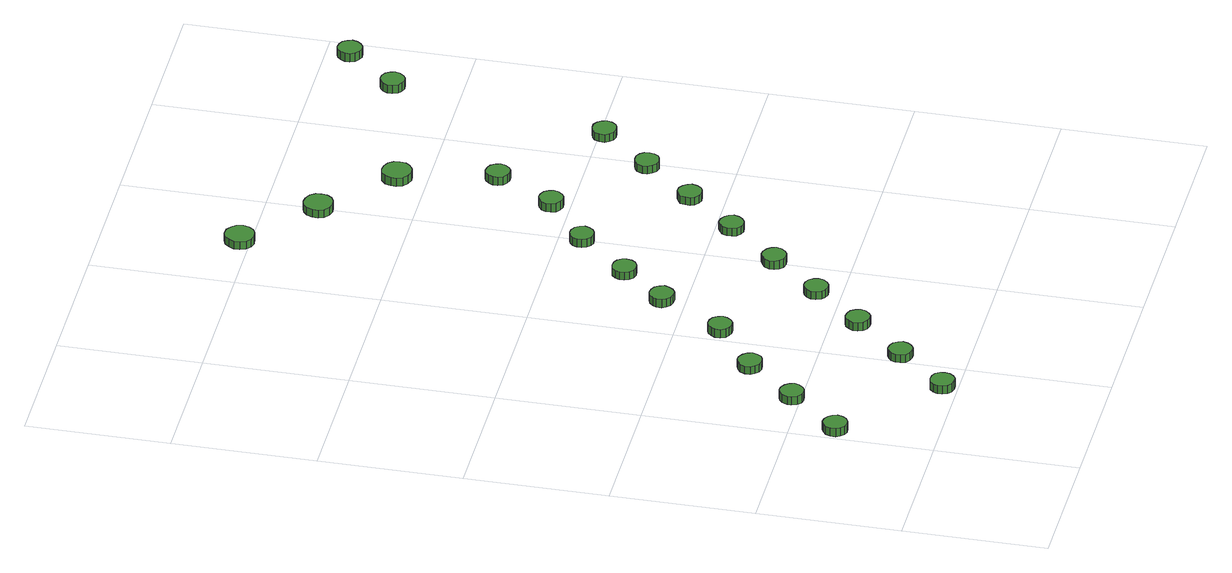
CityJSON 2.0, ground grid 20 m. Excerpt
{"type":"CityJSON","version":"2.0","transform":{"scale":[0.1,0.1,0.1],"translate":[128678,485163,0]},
"CityObjects":{
"tree1":{"type":"SolitaryVegetationObject","attributes":{"function":"something"},"geometry":[{"type":"MultiSurface","lod":"1","boundaries":[[[0,1,2,3,4,5,6,7,8,9,10,11,12,13,14]],[[15,16,17,18,19,20,21,22,23,24,25,26,27,28,29]],[[0,29,28,1]],[[1,28,27,2]],[[2,27,26,3]],[[3,26,25,4]],[[4,25,24,5]],[[5,24,23,6]],[[6,23,22,7]],[[7,22,21,8]],[[8,21,20,9]],[[9,20,19,10]],[[10,19,18,11]],[[11,18,17,12]],[[12,17,16,13]],[[13,16,15,14]],[[14,15,29,0]]]}]},
"tree2":{"type":"SolitaryVegetationObject","attributes":{"function":"something"},"geometry":[{"type":"MultiSurface","lod":"1","boundaries":[[[30,31,32,33,34,35,36,37,38,39,40,41,42,43,44]],[[45,46,47,48,49,50,51,52,53,54,55,56,57,58,59]],[[30,59,58,31]],[[31,58,57,32]],[[32,57,56,33]],[[33,56,55,34]],[[34,55,54,35]],[[35,54,53,36]],[[36,53,52,37]],[[37,52,51,38]],[[38,51,50,39]],[[39,50,49,40]],[[40,49,48,41]],[[41,48,47,42]],[[42,47,46,43]],[[43,46,45,44]],[[44,45,59,30]]]}]},
"tree3":{"type":"SolitaryVegetationObject","attributes":{"function":"something"},"geometry":[{"type":"MultiSurface","lod":"1","boundaries":[[[60,61,62,63,64,65,66,67,68,69,70,71,72,73,74]],[[75,76,77,78,79,80,81,82,83,84,85,86,87,88,89]],[[60,89,88,61]],[[61,88,87,62]],[[62,87,86,63]],[[63,86,85,64]],[[64,85,84,65]],[[65,84,83,66]],[[66,83,82,67]],[[67,82,81,68]],[[68,81,80,69]],[[69,80,79,70]],[[70,79,78,71]],[[71,78,77,72]],[[72,77,76,73]],[[73,76,75,74]],[[74,75,89,60]]]}]},
"tree4":{"type":"SolitaryVegetationObject","attributes":{"function":"something"},"geometry":[{"type":"MultiSurface","lod":"1","boundaries":[[[90,91,92,93,94,95,96,97,98,99,100,101,102,103,104]],[[105,106,107,108,109,110,111,112,113,114,115,116,117,118,119]],[[90,119,118,91]],[[91,118,117,92]],[[92,117,116,93]],[[93,116,115,94]],[[94,115,114,95]],[[95,114,113,96]],[[96,113,112,97]],[[97,112,111,98]],[[98,111,110,99]],[[99,110,109,100]],[[100,109,108,101]],[[101,108,107,102]],[[102,107,106,103]],[[103,106,105,104]],[[104,105,119,90]]]}]},
"tree5":{"type":"SolitaryVegetationObject","attributes":{"function":"something"},"geometry":[{"type":"MultiSurface","lod":"1","boundaries":[[[120,121,122,123,124,125,126,127,128,129,130,131,132,133,134]],[[135,136,137,138,139,140,141,142,143,144,145,146,147,148,149]],[[120,149,148,121]],[[121,148,147,122]],[[122,147,146,123]],[[123,146,145,124]],[[124,145,144,125]],[[125,144,143,126]],[[126,143,142,127]],[[127,142,141,128]],[[128,141,140,129]],[[129,140,139,130]],[[130,139,138,131]],[[131,138,137,132]],[[132,137,136,133]],[[133,136,135,134]],[[134,135,149,120]]]}]},
"tree6":{"type":"SolitaryVegetationObject","attributes":{"function":"something"},"geometry":[{"type":"MultiSurface","lod":"1","boundaries":[[[150,151,152,153,154,155,156,157,158,159,160,161,162,163,164]],[[165,166,167,168,169,170,171,172,173,174,175,176,177,178,179]],[[150,179,178,151]],[[151,178,177,152]],[[152,177,176,153]],[[153,176,175,154]],[[154,175,174,155]],[[155,174,173,156]],[[156,173,172,157]],[[157,172,171,158]],[[158,171,170,159]],[[159,170,169,160]],[[160,169,168,161]],[[161,168,167,162]],[[162,167,166,163]],[[163,166,165,164]],[[164,165,179,150]]]}]},
"tree7":{"type":"SolitaryVegetationObject","attributes":{"function":"something"},"geometry":[{"type":"MultiSurface","lod":"1","boundaries":[[[180,181,182,183,184,185,186,187,188,189,190,191,192,193,194]],[[195,196,197,198,199,200,201,202,203,204,205,206,207,208,209]],[[180,209,208,181]],[[181,208,207,182]],[[182,207,206,183]],[[183,206,205,184]],[[184,205,204,185]],[[185,204,203,186]],[[186,203,202,187]],[[187,202,201,188]],[[188,201,200,189]],[[189,200,199,190]],[[190,199,198,191]],[[191,198,197,192]],[[192,197,196,193]],[[193,196,195,194]],[[194,195,209,180]]]}]},
"tree8":{"type":"SolitaryVegetationObject","attributes":{"function":"something"},"geometry":[{"type":"MultiSurface","lod":"1","boundaries":[[[210,211,212,213,214,215,216,217,218,219,220,221,222,223,224]],[[225,226,227,228,229,230,231,232,233,234,235,236,237,238,239]],[[210,239,238,211]],[[211,238,237,212]],[[212,237,236,213]],[[213,236,235,214]],[[214,235,234,215]],[[215,234,233,216]],[[216,233,232,217]],[[217,232,231,218]],[[218,231,230,219]],[[219,230,229,220]],[[220,229,228,221]],[[221,228,227,222]],[[222,227,226,223]],[[223,226,225,224]],[[224,225,239,210]]]}]},
"tree9":{"type":"SolitaryVegetationObject","attributes":{"function":"something"},"geometry":[{"type":"MultiSurface","lod":"1","boundaries":[[[240,241,242,243,244,245,246,247,248,249,250,251,252,253,254]],[[255,256,257,258,259,260,261,262,263,264,265,266,267,268,269]],[[240,269,268,241]],[[241,268,267,242]],[[242,267,266,243]],[[243,266,265,244]],[[244,265,264,245]],[[245,264,263,246]],[[246,263,262,247]],[[247,262,261,248]],[[248,261,260,249]],[[249,260,259,250]],[[250,259,258,251]],[[251,258,257,252]],[[252,257,256,253]],[[253,256,255,254]],[[254,255,269,240]]]}]},
"tree10":{"type":"SolitaryVegetationObject","attributes":{"function":"something"},"geometry":[{"type":"MultiSurface","lod":"1","boundaries":[[[270,271,272,273,274,275,276,277,278,279,280,281,282,283,284]],[[285,286,287,288,289,290,291,292,293,294,295,296,297,298,299]],[[270,299,298,271]],[[271,298,297,272]],[[272,297,296,273]],[[273,296,295,274]],[[274,295,294,275]],[[275,294,293,276]],[[276,293,292,277]],[[277,292,291,278]],[[278,291,290,279]],[[279,290,289,280]],[[280,289,288,281]],[[281,288,287,282]],[[282,287,286,283]],[[283,286,285,284]],[[284,285,299,270]]]}]},
"tree11":{"type":"SolitaryVegetationObject","attributes":{"function":"something"},"geometry":[{"type":"MultiSurface","lod":"1","boundaries":[[[300,301,302,303,304,305,306,307,308,309,310,311,312,313,314]],[[315,316,317,318,319,320,321,322,323,324,325,326,327,328,329]],[[300,329,328,301]],[[301,328,327,302]],[[302,327,326,303]],[[303,326,325,304]],[[304,325,324,305]],[[305,324,323,306]],[[306,323,322,307]],[[307,322,321,308]],[[308,321,320,309]],[[309,320,319,310]],[[310,319,318,311]],[[311,318,317,312]],[[312,317,316,313]],[[313,316,315,314]],[[314,315,329,300]]]}]},
"tree12":{"type":"SolitaryVegetationObject","attributes":{"function":"something"},"geometry":[{"type":"MultiSurface","lod":"1","boundaries":[[[330,331,332,333,334,335,336,337,338,339,340,341,342,343,344]],[[345,346,347,348,349,350,351,352,353,354,355,356,357,358,359]],[[330,359,358,331]],[[331,358,357,332]],[[332,357,356,333]],[[333,356,355,334]],[[334,355,354,335]],[[335,354,353,336]],[[336,353,352,337]],[[337,352,351,338]],[[338,351,350,339]],[[339,350,349,340]],[[340,349,348,341]],[[341,348,347,342]],[[342,347,346,343]],[[343,346,345,344]],[[344,345,359,330]]]}]},
"tree13":{"type":"SolitaryVegetationObject","attributes":{"function":"something"},"geometry":[{"type":"MultiSurface","lod":"1","boundaries":[[[360,361,362,363,364,365,366,367,368,369,370,371,372,373,374]],[[375,376,377,378,379,380,381,382,383,384,385,386,387,388,389]],[[360,389,388,361]],[[361,388,387,362]],[[362,387,386,363]],[[363,386,385,364]],[[364,385,384,365]],[[365,384,383,366]],[[366,383,382,367]],[[367,382,381,368]],[[368,381,380,369]],[[369,380,379,370]],[[370,379,378,371]],[[371,378,377,372]],[[372,377,376,373]],[[373,376,375,374]],[[374,375,389,360]]]}]},
"tree14":{"type":"SolitaryVegetationObject","attributes":{"function":"something"},"geometry":[{"type":"MultiSurface","lod":"1","boundaries":[[[390,391,392,393,394,395,396,397,398,399,400,401,402,403,404]],[[405,406,407,408,409,410,411,412,413,414,415,416,417,418,419]],[[390,419,418,391]],[[391,418,417,392]],[[392,417,416,393]],[[393,416,415,394]],[[394,415,414,395]],[[395,414,413,396]],[[396,413,412,397]],[[397,412,411,398]],[[398,411,410,399]],[[399,410,409,400]],[[400,409,408,401]],[[401,408,407,402]],[[402,407,406,403]],[[403,406,405,404]],[[404,405,419,390]]]}]},
"tree15":{"type":"SolitaryVegetationObject","attributes":{"function":"something"},"geometry":[{"type":"MultiSurface","lod":"1","boundaries":[[[420,421,422,423,424,425,426,427,428,429,430,431,432,433,434]],[[435,436,437,438,439,440,441,442,443,444,445,446,447,448,449]],[[420,449,448,421]],[[421,448,447,422]],[[422,447,446,423]],[[423,446,445,424]],[[424,445,444,425]],[[425,444,443,426]],[[426,443,442,427]],[[427,442,441,428]],[[428,441,440,429]],[[429,440,439,430]],[[430,439,438,431]],[[431,438,437,432]],[[432,437,436,433]],[[433,436,435,434]],[[434,435,449,420]]]}]},
"tree16":{"type":"SolitaryVegetationObject","attributes":{"function":"something"},"geometry":[{"type":"MultiSurface","lod":"1","boundaries":[[[450,451,452,453,454,455,456,457,458,459,460,461,462,463,464]],[[465,466,467,468,469,470,471,472,473,474,475,476,477,478,479]],[[450,479,478,451]],[[451,478,477,452]],[[452,477,476,453]],[[453,476,475,454]],[[454,475,474,455]],[[455,474,473,456]],[[456,473,472,457]],[[457,472,471,458]],[[458,471,470,459]],[[459,470,469,460]],[[460,469,468,461]],[[461,468,467,462]],[[462,467,466,463]],[[463,466,465,464]],[[464,465,479,450]]]}]},
"tree17":{"type":"SolitaryVegetationObject","attributes":{"function":"something"},"geometry":[{"type":"MultiSurface","lod":"1","boundaries":[[[480,481,482,483,484,485,486,487,488,489,490,491,492,493,494]],[[495,496,497,498,499,500,501,502,503,504,505,506,507,508,509]],[[480,509,508,481]],[[481,508,507,482]],[[482,507,506,483]],[[483,506,505,484]],[[484,505,504,485]],[[485,504,503,486]],[[486,503,502,487]],[[487,502,501,488]],[[488,501,500,489]],[[489,500,499,490]],[[490,499,498,491]],[[491,498,497,492]],[[492,497,496,493]],[[493,496,495,494]],[[494,495,509,480]]]}]},
"tree18":{"type":"SolitaryVegetationObject","attributes":{"function":"something"},"geometry":[{"type":"MultiSurface","lod":"1","boundaries":[[[510,511,512,513,514,515,516,517,518,519,520,521,522,523,524]],[[525,526,527,528,529,530,531,532,533,534,535,536,537,538,539]],[[510,539,538,511]],[[511,538,537,512]],[[512,537,536,513]],[[513,536,535,514]],[[514,535,534,515]],[[515,534,533,516]],[[516,533,532,517]],[[517,532,531,518]],[[518,531,530,519]],[[519,530,529,520]],[[520,529,528,521]],[[521,528,527,522]],[[522,527,526,523]],[[523,526,525,524]],[[524,525,539,510]]]}]},
"tree19":{"type":"SolitaryVegetationObject","attributes":{"function":"something"},"geometry":[{"type":"MultiSurface","lod":"1","boundaries":[[[540,541,542,543,544,545,546,547,548,549,550,551,552,553,554]],[[555,556,557,558,559,560,561,562,563,564,565,566,567,568,569]],[[540,569,568,541]],[[541,568,567,542]],[[542,567,566,543]],[[543,566,565,544]],[[544,565,564,545]],[[545,564,563,546]],[[546,563,562,547]],[[547,562,561,548]],[[548,561,560,549]],[[549,560,559,550]],[[550,559,558,551]],[[551,558,557,552]],[[552,557,556,553]],[[553,556,555,554]],[[554,555,569,540]]]}]},
"tree20":{"type":"SolitaryVegetationObject","attributes":{"function":"something"},"geometry":[{"type":"MultiSurface","lod":"1","boundaries":[[[570,571,572,573,574,575,576,577,578,579,580,581,582,583,584]],[[585,586,587,588,589,590,591,592,593,594,595,596,597,598,599]],[[570,599,598,571]],[[571,598,597,572]],[[572,597,596,573]],[[573,596,595,574]],[[574,595,594,575]],[[575,594,593,576]],[[576,593,592,577]],[[577,592,591,578]],[[578,591,590,579]],[[579,590,589,580]],[[580,589,588,581]],[[581,588,587,582]],[[582,587,586,583]],[[583,586,585,584]],[[584,585,599,570]]]}]},
"tree21":{"type":"SolitaryVegetationObject","attributes":{"function":"something"},"geometry":[{"type":"MultiSurface","lod":"1","boundaries":[[[600,601,602,603,604,605,606,607,608,609,610,611,612,613,614]],[[615,616,617,618,619,620,621,622,623,624,625,626,627,628,629]],[[600,629,628,601]],[[601,628,627,602]],[[602,627,626,603]],[[603,626,625,604]],[[604,625,624,605]],[[605,624,623,606]],[[606,623,622,607]],[[607,622,621,608]],[[608,621,620,609]],[[609,620,619,610]],[[610,619,618,611]],[[611,618,617,612]],[[612,617,616,613]],[[613,616,615,614]],[[614,615,629,600]]]}]},
"tree22":{"type":"SolitaryVegetationObject","attributes":{"function":"something"},"geometry":[{"type":"MultiSurface","lod":"1","boundaries":[[[630,631,632,633,634,635,636,637,638,639,640,641,642,643,644]],[[645,646,647,648,649,650,651,652,653,654,655,656,657,658,659]],[[630,659,658,631]],[[631,658,657,632]],[[632,657,656,633]],[[633,656,655,634]],[[634,655,654,635]],[[635,654,653,636]],[[636,653,652,637]],[[637,652,651,638]],[[638,651,650,639]],[[639,650,649,640]],[[640,649,648,641]],[[641,648,647,642]],[[642,647,646,643]],[[643,646,645,644]],[[644,645,659,630]]]}]},
"tree23":{"type":"SolitaryVegetationObject","attributes":{"function":"something"},"geometry":[{"type":"MultiSurface","lod":"1","boundaries":[[[660,661,662,663,664,665,666,667,668,669,670,671,672,673,674]],[[675,676,677,678,679,680,681,682,683,684,685,686,687,688,689]],[[660,689,688,661]],[[661,688,687,662]],[[662,687,686,663]],[[663,686,685,664]],[[664,685,684,665]],[[665,684,683,666]],[[666,683,682,667]],[[667,682,681,668]],[[668,681,680,669]],[[669,680,679,670]],[[670,679,678,671]],[[671,678,677,672]],[[672,677,676,673]],[[673,676,675,674]],[[674,675,689,660]]]}]}
},
"vertices":[
[36,139,19],[34,146,19],[30,151,19],[24,155,19],[17,156,19],[11,153,19],[6,149,19],[3,142,19],[3,135,19],[6,129,19],[11,124,19],[17,122,19],[24,123,19],[30,126,19],[34,132,19],[34,132,6],[30,126,6],[24,123,6],[17,122,6],[11,124,6],[6,129,6],[3,135,6],[3,142,6],[6,149,6],[11,153,6],[17,156,6],[24,155,6],[30,151,6],[34,146,6],[36,139,6],
[99,212,19],[97,219,19],[93,224,19],[87,228,19],[80,229,19],[74,227,19],[69,222,19],[66,215,19],[66,209,19],[69,202,19],[74,197,19],[80,195,19],[87,196,19],[93,200,19],[97,205,19],[97,205,6],[93,200,6],[87,196,6],[80,195,6],[74,197,6],[69,202,6],[66,209,6],[66,215,6],[69,222,6],[74,227,6],[80,229,6],[87,228,6],[93,224,6],[97,219,6],[99,212,6],
[169,21,18],[168,28,18],[164,34,18],[158,37,18],[151,38,18],[144,36,18],[139,31,18],[136,25,18],[136,18,18],[139,11,18],[144,7,18],[151,5,18],[158,5,18],[164,9,18],[168,15,18],[168,15,5],[164,9,5],[158,5,5],[151,5,5],[144,7,5],[139,11,5],[136,18,5],[136,25,5],[139,31,5],[144,36,5],[151,38,5],[158,37,5],[164,34,5],[168,28,5],[169,21,5],
[161,283,18],[159,290,18],[155,295,18],[149,299,18],[142,300,18],[135,297,18],[130,293,18],[127,286,18],[127,279,18],[130,273,18],[135,268,18],[142,266,18],[149,267,18],[155,270,18],[159,276,18],[159,276,6],[155,270,6],[149,267,6],[142,266,6],[135,268,6],[130,273,6],[127,279,6],[127,286,6],[130,293,6],[135,297,6],[142,300,6],[149,299,6],[155,295,6],[159,290,6],[161,283,6],
[232,92,17],[230,99,17],[226,105,17],[220,108,17],[213,109,17],[207,107,17],[201,102,17],[199,96,17],[199,89,17],[201,82,17],[207,78,17],[213,76,17],[220,76,17],[226,80,17],[230,85,17],[230,85,5],[226,80,5],[220,76,5],[213,76,5],[207,78,5],[201,82,5],[199,89,5],[199,96,5],[201,102,5],[207,107,5],[213,109,5],[220,108,5],[226,105,5],[230,99,5],[232,92,5],
[238,340,19],[236,347,19],[232,353,19],[226,356,19],[219,357,19],[213,355,19],[208,350,19],[205,344,19],[205,337,19],[208,330,19],[213,326,19],[219,324,19],[226,324,19],[232,328,19],[236,334,19],[236,334,6],[232,328,6],[226,324,6],[219,324,6],[213,326,6],[208,330,6],[205,337,6],[205,344,6],[208,350,6],[213,355,6],[219,357,6],[226,356,6],[232,353,6],[236,347,6],[238,340,6],
[295,164,18],[293,171,18],[289,177,18],[283,180,18],[276,181,18],[270,179,18],[265,174,18],[262,168,18],[262,161,18],[265,154,18],[270,150,18],[276,148,18],[283,148,18],[289,152,18],[293,157,18],[293,157,5],[289,152,5],[283,148,5],[276,148,5],[270,150,5],[265,154,5],[262,161,5],[262,168,5],[265,174,5],[270,179,5],[276,181,5],[283,180,5],[289,177,5],[293,171,5],[295,164,5],
[294,432,19],[292,439,19],[288,445,19],[282,448,19],[275,449,19],[268,447,19],[263,442,19],[260,436,19],[260,429,19],[263,423,19],[268,418,19],[275,416,19],[282,416,19],[288,420,19],[292,426,19],[292,426,6],[288,420,6],[282,416,6],[275,416,6],[268,418,6],[263,423,6],[260,429,6],[260,436,6],[263,442,6],[268,447,6],[275,449,6],[282,448,6],[288,445,6],[292,439,6],[294,432,6],
[358,235,17],[356,242,17],[352,248,17],[346,251,17],[339,252,17],[333,250,17],[328,245,17],[325,239,17],[325,232,17],[328,225,17],[333,221,17],[339,218,17],[346,219,17],[352,223,17],[356,228,17],[356,228,5],[352,223,5],[346,219,5],[339,218,5],[333,221,5],[328,225,5],[325,232,5],[325,239,5],[328,245,5],[333,250,5],[339,252,5],[346,251,5],[352,248,5],[356,242,5],[358,235,5],
[348,496,18],[347,502,18],[343,508,18],[337,511,18],[330,512,18],[323,510,18],[318,505,18],[315,499,18],[315,492,18],[318,486,18],[323,481,18],[330,479,18],[337,480,18],[343,483,18],[347,489,18],[347,489,6],[343,483,6],[337,480,6],[330,479,6],[323,481,6],[318,486,6],[315,492,6],[315,499,6],[318,505,6],[323,510,6],[330,512,6],[337,511,6],[343,508,6],[347,502,6],[348,496,6],
[420,306,17],[418,313,17],[414,318,17],[408,322,17],[401,323,17],[394,320,17],[389,316,17],[386,309,17],[386,302,17],[389,296,17],[394,291,17],[401,289,17],[408,290,17],[414,294,17],[418,299,17],[418,299,4],[414,294,4],[408,290,4],[401,289,4],[394,291,4],[389,296,4],[386,302,4],[386,309,4],[389,316,4],[394,320,4],[401,323,4],[408,322,4],[414,318,4],[418,313,4],[420,306,4],
[413,567,19],[411,574,19],[407,580,19],[401,583,19],[394,584,19],[388,582,19],[383,577,19],[380,571,19],[380,564,19],[383,558,19],[388,553,19],[394,551,19],[401,552,19],[407,555,19],[411,561,19],[411,561,6],[407,555,6],[401,552,6],[394,551,6],[388,553,6],[383,558,6],[380,564,6],[380,571,6],[383,577,6],[388,582,6],[394,584,6],[401,583,6],[407,580,6],[411,574,6],[413,567,6],
[483,378,18],[481,385,18],[477,390,18],[471,394,18],[464,395,18],[458,392,18],[452,388,18],[450,381,18],[450,374,18],[452,368,18],[458,363,18],[464,361,18],[471,362,18],[477,366,18],[481,371,18],[481,371,6],[477,366,6],[471,362,6],[464,361,6],[458,363,6],[452,368,6],[450,374,6],[450,381,6],[452,388,6],[458,392,6],[464,395,6],[471,394,6],[477,390,6],[481,385,6],[483,378,6],
[319,1014,18],[317,1023,18],[312,1029,18],[305,1034,18],[296,1035,18],[288,1032,18],[282,1026,18],[278,1018,18],[278,1010,18],[282,1002,18],[288,996,18],[296,994,18],[305,995,18],[312,999,18],[317,1006,18],[317,1006,6],[312,999,6],[305,995,6],[296,994,6],[288,996,6],[282,1002,6],[278,1010,6],[278,1018,6],[282,1026,6],[288,1032,6],[296,1035,6],[305,1034,6],[312,1029,6],[317,1023,6],[319,1014,6],
[489,626,19],[487,633,19],[483,639,19],[477,642,19],[470,643,19],[464,641,19],[458,636,19],[456,630,19],[456,623,19],[458,616,19],[464,612,19],[470,609,19],[477,610,19],[483,614,19],[487,619,19],[487,619,6],[483,614,6],[477,610,6],[470,609,6],[464,612,6],[458,616,6],[456,623,6],[456,630,6],[458,636,6],[464,641,6],[470,643,6],[477,642,6],[483,639,6],[487,633,6],[489,626,6],
[546,449,17],[544,456,17],[540,461,17],[534,465,17],[527,466,17],[521,463,17],[515,459,17],[513,452,17],[513,445,17],[515,439,17],[521,434,17],[527,432,17],[534,433,17],[540,436,17],[544,442,17],[544,442,5],[540,436,5],[534,433,5],[527,432,5],[521,434,5],[515,439,5],[513,445,5],[513,452,5],[515,459,5],[521,463,5],[527,466,5],[534,465,5],[540,461,5],[544,456,5],[546,449,5],
[416,928,18],[415,936,18],[410,943,18],[402,947,18],[394,948,18],[386,946,18],[379,940,18],[376,932,18],[376,924,18],[379,916,18],[386,910,18],[394,908,18],[402,909,18],[410,913,18],[415,920,18],[415,920,6],[410,913,6],[402,909,6],[394,908,6],[386,910,6],[379,916,6],[376,924,6],[376,932,6],[379,940,6],[386,946,6],[394,948,6],[402,947,6],[410,943,6],[415,936,6],[416,928,6],
[537,709,19],[535,716,19],[531,722,19],[525,725,19],[518,726,19],[512,724,19],[507,719,19],[504,713,19],[504,706,19],[507,699,19],[512,695,19],[518,693,19],[525,693,19],[531,697,19],[535,702,19],[535,702,6],[531,697,6],[525,693,6],[518,693,6],[512,695,6],[507,699,6],[504,706,6],[504,713,6],[507,719,6],[512,724,6],[518,726,6],[525,725,6],[531,722,6],[535,716,6],[537,709,6],
[513,842,19],[512,850,19],[507,857,19],[499,861,19],[491,862,19],[483,860,19],[476,854,19],[473,846,19],[473,838,19],[476,830,19],[483,824,19],[491,821,19],[499,822,19],[507,827,19],[512,833,19],[512,833,6],[507,827,6],[499,822,6],[491,821,6],[483,824,6],[476,830,6],[473,838,6],[473,846,6],[476,854,6],[483,860,6],[491,862,6],[499,861,6],[507,857,6],[512,850,6],[513,842,6],
[607,521,18],[606,528,18],[602,533,18],[596,537,18],[589,537,18],[582,535,18],[577,531,18],[574,524,18],[574,517,18],[577,511,18],[582,506,18],[589,504,18],[596,505,18],[602,508,18],[606,514,18],[606,514,6],[602,508,6],[596,505,6],[589,504,6],[582,506,6],[577,511,6],[574,517,6],[574,524,6],[577,531,6],[582,535,6],[589,537,6],[596,537,6],[602,533,6],[606,528,6],[607,521,6],
[671,593,18],[669,600,18],[665,605,18],[659,609,18],[652,609,18],[645,607,18],[640,603,18],[637,596,18],[637,589,18],[640,583,18],[645,578,18],[652,576,18],[659,577,18],[665,580,18],[669,586,18],[669,586,6],[665,580,6],[659,577,6],[652,576,6],[645,578,6],[640,583,6],[637,589,6],[637,596,6],[640,603,6],[645,607,6],[652,609,6],[659,609,6],[665,605,6],[669,600,6],[671,593,6],
[724,894,20],[722,901,20],[718,907,20],[712,910,20],[705,911,20],[699,909,20],[694,904,20],[691,898,20],[691,891,20],[694,884,20],[699,880,20],[705,877,20],[712,878,20],[718,882,20],[722,887,20],[722,887,7],[718,882,7],[712,878,7],[705,877,7],[699,880,7],[694,884,7],[691,891,7],[691,898,7],[694,904,7],[699,909,7],[705,911,7],[712,910,7],[718,907,7],[722,901,7],[724,894,7],
[787,966,20],[785,973,20],[781,979,20],[775,982,20],[768,983,20],[762,981,20],[757,976,20],[754,970,20],[754,963,20],[757,956,20],[762,952,20],[768,949,20],[775,950,20],[781,954,20],[785,959,20],[785,959,7],[781,954,7],[775,950,7],[768,949,7],[762,952,7],[757,956,7],[754,963,7],[754,970,7],[757,976,7],[762,981,7],[768,983,7],[775,982,7],[781,979,7],[785,973,7],[787,966,7]
]}
